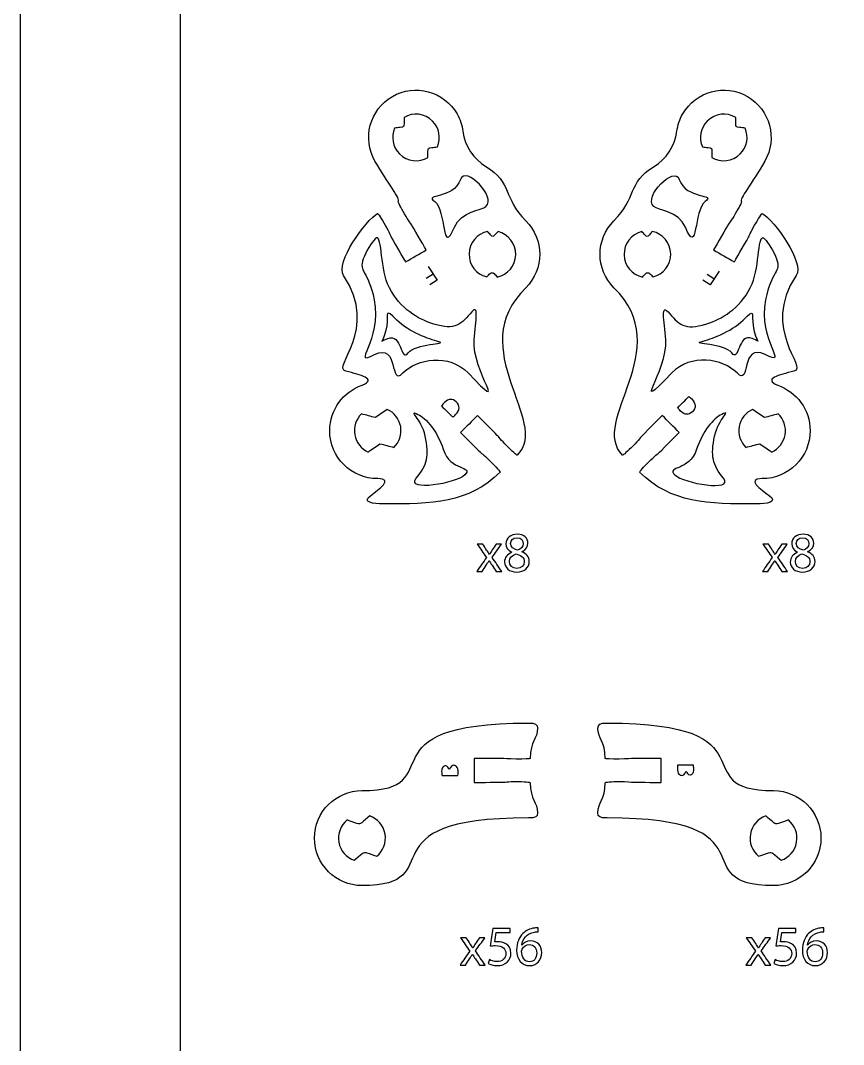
# Model space of a CAD drawing. Extents: x 0 to 1000, y 0 to 600.
# Drawn here: x 0 to 102.9, y 323.1 to 451.1 of the extents above; entities that cross this region are included whole.
import ezdxf

# ---------------------------------------------------------------- set-up
doc = ezdxf.new("R2010")
doc.units = 0
doc.header["$MEASUREMENT"] = 0
doc.layers.add('DEFAULT', color=7, linetype='CONTINUOUS')

msp = doc.modelspace()

# ---------------------------------------------------------------- linework, layer by layer
at = {"layer": 'DEFAULT', "color": 250}
msp.add_lwpolyline([(1000.05, 0.05), (0.05, 0.05), (0.05, 600.05), (1000.05, 600.05)], close=True, dxfattribs=at)
for points in [[(166.14, 570.05), (186.14, 570.05), (186.14, 134.45), (20.05, 134.45), (20.05, 570.05), (40.56, 570.05)], [(51, 420.32), (52.11, 418.63), (51.2, 418.03)], [(51.62, 419.37), (50.76, 418.81)], [(87.36, 419.72), (86.25, 418.03), (85.34, 418.63)], [(86.73, 418.78), (85.88, 419.34)]]:
    msp.add_lwpolyline(points, dxfattribs=at)
at = {"layer": 'DEFAULT', "color": 1}
for points, knots in [([(42.75, 405.47), (40.4, 404.67), (38.7, 402.43), (38.7, 399.8), (38.7, 396.48), (41.38, 393.8), (44.7, 393.8), (46.74, 393.8), (44.9, 392.5), (43.79, 391.67), (42.67, 390.84), (44.14, 390.64), (45.42, 390.64), (51.41, 390.64), (56.08, 390.7), (60, 394.62), (60.04, 394.66), (59.52, 395.24), (58.84, 395.92), (58.16, 396.61), (57.65, 396.97), (57.53, 397.09), (56.91, 397.71), (55.05, 399.57), (55.05, 399.57), (55.76, 400.27), (56.47, 400.98), (57.17, 401.69), (57.17, 401.69), (59.03, 399.83), (59.65, 399.21), (59.77, 399.09), (60.13, 398.59), (60.82, 397.91), (61.5, 397.22), (62.09, 396.7), (62.13, 396.74), (66.37, 400.98), (55.33, 409.96), (63.21, 417.67), (65.52, 419.97), (65.52, 423.73), (63.21, 426.03), (60.35, 428.89), (61.53, 430.81), (58.21, 432.84), (56.69, 433.76), (55.6, 435.33), (55.35, 437.22), (55.25, 437.97), (55.01, 438.72), (54.61, 439.41), (52.98, 442.24), (49.35, 443.21), (46.53, 441.57), (43.7, 439.94), (42.73, 436.32), (44.36, 433.49), (45.94, 430.76), (47.64, 428.67), (47.27, 428.46), (47.23, 428.41), (47.58, 427.72), (48.06, 426.89), (48.54, 426.05), (48.93, 425.57), (49.02, 425.42), (49.46, 424.67), (50.77, 422.39), (50.77, 422.39), (49.91, 421.89), (49.04, 421.39), (48.17, 420.89), (48.17, 420.89), (46.86, 423.17), (46.42, 423.92), (46.33, 424.08), (46.12, 424.65), (45.64, 425.49), (45.15, 426.33), (44.72, 426.98), (44.67, 426.96), (43.23, 426.13), (39.32, 420.76), (40.44, 419.19), (44.97, 412.33), (38.86, 407.73), (40.72, 407.24), (42.58, 406.74), (44.66, 406.29), (42.75, 405.47)], [1, 1, 1, 1, 2, 2, 2, 3, 3, 3, 4, 4, 4, 5, 5, 5, 6, 6, 6, 7, 7, 7, 8, 8, 8, 9, 9, 9, 17.499424, 17.499424, 17.499424, 18.499424, 18.499424, 18.499424, 19.499424, 19.499424, 19.499424, 20.499424, 20.499424, 20.499424, 21.499424, 21.499424, 21.499424, 22.499424, 22.499424, 22.499424, 23.499424, 23.499424, 23.499424, 24.499424, 24.499424, 24.499424, 25.499424, 25.499424, 25.499424, 26.499424, 26.499424, 26.499424, 27.499424, 27.499424, 27.499424, 28.499424, 28.499424, 28.499424, 29.499424, 29.499424, 29.499424, 30.499424, 30.499424, 30.499424, 31.499424, 31.499424, 31.499424, 40.007032, 40.007032, 40.007032, 41.007032, 41.007032, 41.007032, 42.007032, 42.007032, 42.007032, 43.007032, 43.007032, 43.007032, 44.007032, 44.007032, 44.007032, 45.007032, 45.007032, 45.007032, 46.007032, 46.007032, 46.007032, 46.007032]), ([(96.72, 407.24), (98.59, 407.73), (92.47, 412.33), (97, 419.19), (98.12, 420.76), (94.21, 426.13), (92.77, 426.96), (92.72, 426.98), (92.29, 426.33), (91.81, 425.49), (91.33, 424.65), (91.11, 424.08), (91.02, 423.92), (90.58, 423.17), (89.27, 420.89), (89.27, 420.89), (88.4, 421.39), (87.54, 421.89), (86.67, 422.39), (86.67, 422.39), (87.98, 424.67), (88.42, 425.42), (88.51, 425.57), (88.9, 426.05), (89.39, 426.89), (89.87, 427.72), (90.21, 428.41), (90.17, 428.46), (89.81, 428.67), (91.51, 430.76), (93.08, 433.49), (94.71, 436.32), (93.74, 439.94), (90.91, 441.57), (88.09, 443.21), (84.46, 442.24), (82.83, 439.41), (82.43, 438.72), (82.19, 437.97), (82.09, 437.22), (81.84, 435.33), (80.75, 433.76), (79.24, 432.84), (75.91, 430.81), (77.09, 428.89), (74.23, 426.03), (71.92, 423.73), (71.92, 419.97), (74.23, 417.67), (82.11, 409.96), (71.07, 400.98), (75.31, 396.74), (75.36, 396.7), (75.94, 397.22), (76.62, 397.91), (77.31, 398.59), (77.67, 399.09), (77.79, 399.21), (78.41, 399.83), (80.27, 401.69), (80.27, 401.69), (80.97, 400.98), (81.68, 400.27), (82.39, 399.57), (82.39, 399.57), (80.53, 397.71), (79.91, 397.09), (79.79, 396.97), (79.29, 396.61), (78.6, 395.92), (77.92, 395.24), (77.4, 394.66), (77.44, 394.62), (81.36, 390.7), (86.03, 390.64), (92.02, 390.64), (93.3, 390.64), (94.77, 390.84), (93.65, 391.67), (92.54, 392.5), (90.7, 393.8), (92.74, 393.8), (96.06, 393.8), (98.75, 396.48), (98.75, 399.8), (98.75, 402.43), (97.04, 404.67), (94.69, 405.47), (92.78, 406.29), (94.86, 406.74), (96.72, 407.24)], [1, 1, 1, 1, 2, 2, 2, 3, 3, 3, 4, 4, 4, 5, 5, 5, 6, 6, 6, 14.507608, 14.507608, 14.507608, 15.507608, 15.507608, 15.507608, 16.507608, 16.507608, 16.507608, 17.507608, 17.507608, 17.507608, 18.507608, 18.507608, 18.507608, 19.507608, 19.507608, 19.507608, 20.507608, 20.507608, 20.507608, 21.507608, 21.507608, 21.507608, 22.507608, 22.507608, 22.507608, 23.507608, 23.507608, 23.507608, 24.507608, 24.507608, 24.507608, 25.507608, 25.507608, 25.507608, 26.507608, 26.507608, 26.507608, 27.507608, 27.507608, 27.507608, 28.507608, 28.507608, 28.507608, 37.007032, 37.007032, 37.007032, 38.007032, 38.007032, 38.007032, 39.007032, 39.007032, 39.007032, 40.007032, 40.007032, 40.007032, 41.007032, 41.007032, 41.007032, 42.007032, 42.007032, 42.007032, 43.007032, 43.007032, 43.007032, 44.007032, 44.007032, 44.007032, 45.007032, 45.007032, 45.007032, 46.007032, 46.007032, 46.007032, 46.007032]), ([(52.16, 435.28), (51.92, 435.25), (51.69, 435.22), (51.45, 435.19), (50.98, 435.13), (50.98, 435.13), (50.98, 434.7), (50.98, 434.45), (50.98, 434.2), (50.98, 433.95), (49.87, 433.28), (48.39, 433.42), (47.42, 434.39), (46.55, 435.27), (46.35, 436.55), (46.81, 437.62), (47.05, 437.65), (47.28, 437.68), (47.52, 437.71), (47.99, 437.77), (47.99, 437.77), (47.99, 438.2), (47.99, 438.45), (47.99, 438.7), (47.99, 438.95), (49.11, 439.63), (50.58, 439.48), (51.55, 438.51), (52.42, 437.64), (52.62, 436.35), (52.16, 435.28)], [0, 0, 0, 0, 2.015564, 2.015564, 2.015564, 3.015564, 3.015564, 3.015564, 5.125564, 5.125564, 5.125564, 6.125564, 6.125564, 6.125564, 7.125564, 7.125564, 7.125564, 9.143707, 9.143707, 9.143707, 10.143707, 10.143707, 10.143707, 12.283707, 12.283707, 12.283707, 13.283707, 13.283707, 13.283707, 14.283707, 14.283707, 14.283707, 14.283707]), ([(85.89, 438.51), (86.86, 439.48), (88.33, 439.63), (89.46, 438.95), (89.46, 438.7), (89.46, 438.45), (89.46, 438.2), (89.46, 437.77), (89.46, 437.77), (89.92, 437.71), (90.16, 437.68), (90.39, 437.65), (90.63, 437.62), (91.09, 436.55), (90.89, 435.27), (90.02, 434.39), (89.05, 433.42), (87.57, 433.28), (86.46, 433.95), (86.46, 434.2), (86.46, 434.45), (86.46, 434.7), (86.46, 435.13), (86.46, 435.13), (85.99, 435.19), (85.75, 435.22), (85.52, 435.25), (85.28, 435.28), (84.82, 436.35), (85.02, 437.64), (85.89, 438.51)], [1, 1, 1, 1, 2, 2, 2, 4.14, 4.14, 4.14, 5.14, 5.14, 5.14, 7.158143, 7.158143, 7.158143, 8.158143, 8.158143, 8.158143, 9.158143, 9.158143, 9.158143, 11.268143, 11.268143, 11.268143, 12.268143, 12.268143, 12.268143, 14.283707, 14.283707, 14.283707, 15.283707, 15.283707, 15.283707, 15.283707]), ([(59.65, 419), (59.51, 419.15), (59.38, 419.29), (59.25, 419.43), (59.11, 419.57), (58.89, 419.58), (58.76, 419.46), (58.61, 419.31), (58.47, 419.17), (58.32, 419.02), (57.03, 419.34), (56.09, 420.52), (56.12, 421.9), (56.14, 423.28), (57.12, 424.42), (58.42, 424.7), (58.54, 424.56), (58.67, 424.43), (58.79, 424.29), (59.08, 424.01), (59.08, 424.01), (59.34, 424.28), (59.47, 424.41), (59.61, 424.54), (59.74, 424.68), (61.03, 424.35), (61.98, 423.18), (61.95, 421.8), (61.93, 420.42), (60.94, 419.28), (59.65, 419)], [1, 1, 1, 1, 2.669731, 2.669731, 2.669731, 3.669731, 3.669731, 3.669731, 5.416299, 5.416299, 5.416299, 6.416299, 6.416299, 6.416299, 7.416299, 7.416299, 7.416299, 8.987095, 8.987095, 8.987095, 9.987095, 9.987095, 9.987095, 11.592243, 11.592243, 11.592243, 12.592243, 12.592243, 12.592243, 13.592243, 13.592243, 13.592243, 13.592243]), ([(75.49, 421.8), (75.47, 423.18), (76.41, 424.35), (77.7, 424.68), (77.84, 424.54), (77.97, 424.41), (78.1, 424.28), (78.37, 424.01), (78.37, 424.01), (78.65, 424.29), (78.77, 424.43), (78.9, 424.56), (79.02, 424.7), (80.32, 424.42), (81.3, 423.28), (81.32, 421.9), (81.35, 420.52), (80.41, 419.34), (79.12, 419.02), (78.97, 419.17), (78.83, 419.31), (78.68, 419.46), (78.55, 419.58), (78.33, 419.57), (78.2, 419.43), (78.06, 419.29), (77.93, 419.15), (77.79, 419), (76.5, 419.28), (75.51, 420.42), (75.49, 421.8)], [1, 1, 1, 1, 2, 2, 2, 3.605148, 3.605148, 3.605148, 4.605148, 4.605148, 4.605148, 6.175944, 6.175944, 6.175944, 7.175944, 7.175944, 7.175944, 8.175944, 8.175944, 8.175944, 9.922512, 9.922512, 9.922512, 10.922512, 10.922512, 10.922512, 12.592243, 12.592243, 12.592243, 13.592243, 13.592243, 13.592243, 13.592243]), ([(46.73, 397.71), (46.15, 397.86), (45.56, 398.01), (44.98, 398.17), (44.49, 397.82), (44, 397.48), (43.51, 397.13), (42.66, 397.52), (42, 398.3), (41.83, 399.29), (41.66, 400.28), (42, 401.24), (42.68, 401.89), (43.26, 401.74), (43.83, 401.58), (44.41, 401.43), (44.9, 401.77), (45.4, 402.12), (45.89, 402.46), (46.74, 402.07), (47.4, 401.29), (47.57, 400.3), (47.74, 399.31), (47.4, 398.36), (46.73, 397.71)], [0, 0, 0, 0, 5.117861, 5.117861, 5.117861, 10.214311, 10.214311, 10.214311, 11.214311, 11.214311, 11.214311, 12.214311, 12.214311, 12.214311, 17.298649, 17.298649, 17.298649, 22.411476, 22.411476, 22.411476, 23.411476, 23.411476, 23.411476, 24.411476, 24.411476, 24.411476, 24.411476]), ([(89.87, 400.3), (90.05, 401.29), (90.7, 402.07), (91.55, 402.46), (92.04, 402.12), (92.54, 401.77), (93.03, 401.43), (93.61, 401.58), (94.18, 401.74), (94.76, 401.89), (95.44, 401.24), (95.79, 400.28), (95.61, 399.29), (95.44, 398.3), (94.78, 397.52), (93.93, 397.13), (93.44, 397.48), (92.95, 397.82), (92.46, 398.17), (91.88, 398.01), (91.29, 397.86), (90.71, 397.71), (90.05, 398.36), (89.7, 399.31), (89.87, 400.3)], [1, 1, 1, 1, 2, 2, 2, 7.112827, 7.112827, 7.112827, 12.197166, 12.197166, 12.197166, 13.197166, 13.197166, 13.197166, 14.197166, 14.197166, 14.197166, 19.293615, 19.293615, 19.293615, 24.411476, 24.411476, 24.411476, 25.411476, 25.411476, 25.411476, 25.411476]), ([(63.77, 355.79), (63.75, 355.85), (62.97, 355.93), (62.02, 355.94), (61.05, 355.93), (60.44, 355.84), (60.26, 355.84), (59.39, 355.84), (56.76, 355.83), (56.76, 355.83), (56.76, 356.83), (56.76, 357.83), (56.76, 358.83), (57.93, 358.83), (59.1, 358.83), (60.26, 358.83), (60.44, 358.83), (61.04, 358.74), (62.02, 358.74), (62.98, 358.74), (63.76, 358.78), (63.76, 358.83), (63.76, 361.05), (64.67, 361.21), (64.67, 362.6), (64.67, 363.12), (64.44, 363.24), (63.52, 363.24), (42.25, 363.24), (54.15, 354.8), (42.73, 354.8), (39.46, 354.8), (36.79, 352.13), (36.8, 348.86), (36.8, 345.59), (39.46, 342.92), (42.73, 342.93), (54.16, 342.93), (42.25, 351.38), (63.53, 351.38), (64.45, 351.38), (64.67, 351.5), (64.67, 352.02), (64.67, 353.42), (63.77, 353.58), (63.77, 355.79)], [1, 1, 1, 1, 2, 2, 2, 3, 3, 3, 4, 4, 4, 12.51, 12.51, 12.51, 22.43, 22.43, 22.43, 23.43, 23.43, 23.43, 24.43, 24.43, 24.43, 25.43, 25.43, 25.43, 26.43, 26.43, 26.43, 27.43, 27.43, 27.43, 28.43, 28.43, 28.43, 29.43, 29.43, 29.43, 30.43, 30.43, 30.43, 31.43, 31.43, 31.43, 32.43, 32.43, 32.43, 32.43]), ([(72.22, 352.02), (72.22, 351.5), (72.45, 351.38), (73.37, 351.38), (94.64, 351.38), (82.74, 342.93), (94.16, 342.93), (97.44, 342.92), (100.1, 345.59), (100.1, 348.86), (100.1, 352.13), (97.44, 354.8), (94.17, 354.8), (82.74, 354.8), (94.65, 363.24), (73.37, 363.24), (72.45, 363.24), (72.23, 363.12), (72.23, 362.6), (72.23, 361.21), (73.13, 361.05), (73.13, 358.83), (73.13, 358.78), (73.91, 358.74), (74.88, 358.74), (75.85, 358.74), (76.46, 358.83), (76.63, 358.83), (77.8, 358.83), (78.97, 358.83), (80.13, 358.83), (80.13, 357.83), (80.13, 356.83), (80.13, 355.83), (80.13, 355.83), (77.51, 355.84), (76.63, 355.84), (76.46, 355.84), (75.85, 355.93), (74.88, 355.94), (73.92, 355.93), (73.14, 355.85), (73.13, 355.79), (73.13, 353.58), (72.22, 353.42), (72.22, 352.02)], [1, 1, 1, 1, 2, 2, 2, 3, 3, 3, 4, 4, 4, 5, 5, 5, 6, 6, 6, 7, 7, 7, 8, 8, 8, 9, 9, 9, 10, 10, 10, 19.92, 19.92, 19.92, 28.43, 28.43, 28.43, 29.43, 29.43, 29.43, 30.43, 30.43, 30.43, 31.43, 31.43, 31.43, 32.43, 32.43, 32.43, 32.43]), ([(44.58, 346.59), (44.31, 346.69), (43.6, 346.95), (43.36, 347.04), (43.16, 347.11), (42.93, 347.07), (42.76, 346.93), (42.57, 346.77), (41.98, 346.28), (41.76, 346.09), (40.79, 346.43), (40.03, 347.27), (39.84, 348.35), (39.65, 349.43), (40.08, 350.48), (40.87, 351.13), (41.14, 351.03), (41.86, 350.78), (42.1, 350.69), (42.3, 350.61), (42.53, 350.65), (42.7, 350.79), (42.89, 350.96), (43.47, 351.44), (43.7, 351.63), (44.67, 351.29), (45.43, 350.45), (45.62, 349.37), (45.81, 348.29), (45.38, 347.24), (44.58, 346.59)], [1, 1, 1, 1, 2, 2, 2, 3, 3, 3, 4, 4, 4, 5, 5, 5, 6, 6, 6, 7, 7, 7, 8, 8, 8, 9, 9, 9, 10, 10, 10, 11, 11, 11, 11]), ([(91.28, 349.37), (91.47, 350.45), (92.23, 351.29), (93.2, 351.63), (93.42, 351.44), (94, 350.96), (94.2, 350.79), (94.36, 350.65), (94.59, 350.61), (94.8, 350.69), (95.04, 350.78), (95.76, 351.03), (96.03, 351.13), (96.82, 350.48), (97.25, 349.43), (97.06, 348.35), (96.87, 347.27), (96.1, 346.43), (95.13, 346.09), (94.91, 346.28), (94.33, 346.77), (94.13, 346.93), (93.97, 347.07), (93.74, 347.11), (93.54, 347.04), (93.3, 346.95), (92.59, 346.69), (92.31, 346.59), (91.51, 347.24), (91.08, 348.29), (91.28, 349.37)], [1, 1, 1, 1, 2, 2, 2, 3, 3, 3, 4, 4, 4, 5, 5, 5, 6, 6, 6, 7, 7, 7, 8, 8, 8, 9, 9, 9, 10, 10, 10, 11, 11, 11, 11])]:
    msp.add_open_spline(points, degree=3, knots=knots, dxfattribs=at)
at = {"layer": 'DEFAULT', "color": 3}
for points, knots in [([(55.05, 431.21), (55.64, 432.95), (59.58, 429.1), (58.23, 427.81), (57.7, 427.29), (55.16, 427.31), (54.29, 425.24), (52.68, 421.42), (53.29, 427.39), (51.82, 428.43), (50.35, 429.47), (54.18, 428.64), (55.05, 431.21)], [0, 0, 0, 0, 1, 1, 1, 2, 2, 2, 3, 3, 3, 4, 4, 4, 4]), ([(82.39, 431.21), (81.8, 432.95), (77.86, 429.1), (79.21, 427.81), (79.74, 427.29), (82.28, 427.3), (83.15, 425.23), (84.76, 421.42), (84.15, 427.39), (85.62, 428.43), (87.09, 429.47), (83.26, 428.64), (82.39, 431.21)], [0, 0, 0, 0, 1, 1, 1, 2, 2, 2, 3, 3, 3, 4, 4, 4, 4]), ([(45.82, 412.91), (46.03, 414.5), (45.49, 415.18), (47.07, 413.63), (48.65, 412.08), (51.1, 411.25), (52.32, 410.92), (53.54, 410.58), (49.42, 410.75), (48.49, 409.51), (47.57, 408.26), (47.72, 412.08), (45.95, 411.33), (44.58, 410.75), (45.53, 410.71), (45.82, 412.91)], [0, 0, 0, 0, 1, 1, 1, 2, 2, 2, 3, 3, 3, 4, 4, 4, 5, 5, 5, 5]), ([(91.62, 412.91), (91.41, 414.5), (91.95, 415.18), (90.37, 413.63), (88.8, 412.08), (86.34, 411.25), (85.12, 410.92), (83.9, 410.58), (88.02, 410.75), (88.95, 409.51), (89.87, 408.26), (89.72, 412.08), (91.49, 411.33), (92.86, 410.75), (91.91, 410.71), (91.62, 412.91)], [0, 0, 0, 0, 1, 1, 1, 2, 2, 2, 3, 3, 3, 4, 4, 4, 5, 5, 5, 5]), ([(50.63, 399.13), (51.16, 396.66), (50.89, 395.54), (49.52, 393.84), (48.15, 392.14), (54.52, 393.19), (55.6, 394.27), (56.73, 395.42), (53.77, 394.69), (52.88, 397.47), (52.15, 399.74), (50.79, 401.33), (49.73, 401.84), (48.4, 402.48), (50.17, 401.29), (50.63, 399.13)], [0, 0, 0, 0, 1, 1, 1, 2, 2, 2, 3, 3, 3, 4, 4, 4, 5, 5, 5, 5]), ([(86.81, 399.13), (86.28, 396.66), (86.55, 395.54), (87.92, 393.84), (89.29, 392.14), (82.92, 393.19), (81.85, 394.27), (80.71, 395.41), (83.67, 394.69), (84.56, 397.47), (85.29, 399.73), (86.65, 401.33), (87.72, 401.84), (89.04, 402.48), (87.27, 401.29), (86.81, 399.13)], [0, 0, 0, 0, 1, 1, 1, 2, 2, 2, 3, 3, 3, 4, 4, 4, 5, 5, 5, 5])]:
    msp.add_open_spline(points, degree=3, knots=knots, dxfattribs=at)
at = {"layer": 'DEFAULT', "color": 5}
for points in [[(45.94, 418.16), (47.09, 415.39), (49.45, 413.91), (51.22, 413.29), (54.06, 412.29), (55, 412.87), (56.24, 414.42), (57.49, 415.98), (56.91, 413.53), (56.74, 411.15), (56.45, 407.18), (61.41, 401.38), (55.99, 407.02), (53.64, 409.47), (49.58, 408.82), (47.84, 407.01), (46.09, 405.21), (47.44, 410.9), (44.31, 409.3), (41.18, 407.7), (45.3, 411.05), (44.26, 416.17), (43.51, 419.82), (42.28, 419.62), (42.89, 421.27), (43.23, 422.21), (43.92, 423.32), (44.38, 423.79), (45.25, 424.7), (44.99, 420.45), (45.94, 418.16)], [(91.5, 418.16), (90.35, 415.39), (87.99, 413.91), (86.22, 413.29), (83.39, 412.29), (82.45, 412.87), (81.2, 414.42), (79.96, 415.98), (80.53, 413.53), (80.7, 411.15), (80.99, 407.18), (76.04, 401.38), (81.45, 407.01), (83.8, 409.47), (87.86, 408.82), (89.61, 407.01), (91.35, 405.21), (90, 410.9), (93.13, 409.3), (96.27, 407.7), (92.14, 411.05), (93.18, 416.17), (93.93, 419.82), (95.16, 419.62), (94.55, 421.27), (94.21, 422.21), (93.52, 423.32), (93.06, 423.79), (92.19, 424.7), (92.46, 420.45), (91.5, 418.16)]]:
    msp.add_open_spline(points, degree=3, knots=[1, 1, 1, 1, 2, 2, 2, 3, 3, 3, 4, 4, 4, 5, 5, 5, 6, 6, 6, 7, 7, 7, 8, 8, 8, 9, 9, 9, 10, 10, 10, 11, 11, 11, 11], dxfattribs=at)
at = {"layer": 'DEFAULT', "color": 250}
for points, knots in [([(52.68, 402.89), (52.78, 403.02), (52.9, 403.16), (53.04, 403.31), (53.31, 403.58), (53.56, 403.7), (53.8, 403.71), (54.04, 403.72), (54.28, 403.63), (54.51, 403.4), (54.75, 403.17), (54.87, 402.9), (54.86, 402.64), (54.86, 402.37), (54.72, 402.08), (54.44, 401.8), (54.31, 401.67), (54.19, 401.57), (54.09, 401.48), (53.62, 401.95), (53.15, 402.42), (52.68, 402.89)], [0, 0, 0, 0, 1, 1, 1, 2, 2, 2, 3, 3, 3, 4, 4, 4, 5, 5, 5, 6, 6, 6, 11.634227, 11.634227, 11.634227, 11.634227]), ([(82.2, 402.67), (82.29, 402.54), (82.41, 402.39), (82.56, 402.25), (82.82, 401.98), (83.07, 401.85), (83.31, 401.85), (83.56, 401.84), (83.8, 401.93), (84.03, 402.16), (84.26, 402.39), (84.38, 402.65), (84.38, 402.92), (84.38, 403.19), (84.23, 403.48), (83.95, 403.76), (83.82, 403.89), (83.71, 403.99), (83.6, 404.07), (83.13, 403.61), (82.66, 403.14), (82.2, 402.67)], [0, 0, 0, 0, 1, 1, 1, 2, 2, 2, 3, 3, 3, 4, 4, 4, 5, 5, 5, 6, 6, 6, 11.634227, 11.634227, 11.634227, 11.634227]), ([(60.55, 383.36), (60.55, 383.94), (60.89, 384.35), (61.46, 384.59), (61.46, 384.6), (61.45, 384.61), (61.45, 384.61), (60.94, 384.85), (60.73, 385.25), (60.73, 385.64), (60.73, 386.37), (61.34, 386.86), (62.14, 386.86), (63.03, 386.86), (63.48, 386.31), (63.48, 385.74), (63.48, 385.35), (63.29, 384.93), (62.72, 384.66), (62.72, 384.66), (62.72, 384.65), (62.72, 384.64), (63.29, 384.42), (63.65, 384.01), (63.65, 383.46), (63.65, 382.66), (62.96, 382.12), (62.09, 382.12), (61.13, 382.12), (60.55, 382.69), (60.55, 383.36)], [1, 1, 1, 1, 2, 2, 2, 2.063246, 2.063246, 2.063246, 3.063246, 3.063246, 3.063246, 4.063246, 4.063246, 4.063246, 5.063246, 5.063246, 5.063246, 6.063246, 6.063246, 6.063246, 6.124246, 6.124246, 6.124246, 7.124246, 7.124246, 7.124246, 8.124246, 8.124246, 8.124246, 9.124246, 9.124246, 9.124246, 9.124246]), ([(96.26, 383.36), (96.26, 383.94), (96.61, 384.35), (97.17, 384.59), (97.17, 384.6), (97.17, 384.61), (97.16, 384.61), (96.66, 384.85), (96.44, 385.25), (96.44, 385.64), (96.44, 386.37), (97.05, 386.86), (97.86, 386.86), (98.75, 386.86), (99.19, 386.31), (99.19, 385.74), (99.19, 385.35), (99, 384.93), (98.43, 384.66), (98.43, 384.66), (98.43, 384.65), (98.43, 384.64), (99.01, 384.42), (99.36, 384.01), (99.36, 383.46), (99.36, 382.66), (98.67, 382.12), (97.8, 382.12), (96.84, 382.12), (96.26, 382.69), (96.26, 383.36)], [1, 1, 1, 1, 2, 2, 2, 2.063246, 2.063246, 2.063246, 3.063246, 3.063246, 3.063246, 4.063246, 4.063246, 4.063246, 5.063246, 5.063246, 5.063246, 6.063246, 6.063246, 6.063246, 6.124246, 6.124246, 6.124246, 7.124246, 7.124246, 7.124246, 8.124246, 8.124246, 8.124246, 9.124246, 9.124246, 9.124246, 9.124246]), ([(57.83, 385.62), (57.99, 385.37), (58.15, 385.13), (58.31, 384.88), (58.44, 384.69), (58.55, 384.51), (58.66, 384.32), (58.67, 384.32), (58.67, 384.32), (58.68, 384.32), (58.79, 384.53), (58.91, 384.7), (59.02, 384.89), (59.18, 385.13), (59.34, 385.37), (59.5, 385.62), (59.72, 385.62), (59.95, 385.62), (60.17, 385.62), (59.78, 385.06), (59.39, 384.51), (59, 383.96), (59.4, 383.38), (59.8, 382.79), (60.2, 382.2), (59.97, 382.2), (59.73, 382.2), (59.5, 382.2), (59.33, 382.46), (59.16, 382.71), (59, 382.97), (58.86, 383.17), (58.75, 383.36), (58.63, 383.56), (58.63, 383.56), (58.62, 383.56), (58.62, 383.56), (58.5, 383.36), (58.38, 383.17), (58.26, 382.97), (58.09, 382.71), (57.93, 382.46), (57.76, 382.2), (57.53, 382.2), (57.31, 382.2), (57.08, 382.2), (57.48, 382.78), (57.89, 383.36), (58.29, 383.94), (57.91, 384.5), (57.52, 385.06), (57.13, 385.62), (57.36, 385.62), (57.6, 385.62), (57.83, 385.62)], [0, 0, 0, 0, 2.496157, 2.496157, 2.496157, 3.496157, 3.496157, 3.496157, 3.556157, 3.556157, 3.556157, 4.556157, 4.556157, 4.556157, 7.025432, 7.025432, 7.025432, 8.926432, 8.926432, 8.926432, 14.654291, 14.654291, 14.654291, 20.701604, 20.701604, 20.701604, 22.701604, 22.701604, 22.701604, 25.304134, 25.304134, 25.304134, 26.304134, 26.304134, 26.304134, 26.344134, 26.344134, 26.344134, 27.344134, 27.344134, 27.344134, 29.935806, 29.935806, 29.935806, 31.876806, 31.876806, 31.876806, 37.897932, 37.897932, 37.897932, 43.662954, 43.662954, 43.662954, 45.622954, 45.622954, 45.622954, 45.622954]), ([(61.31, 385.69), (61.31, 385.23), (61.66, 384.98), (62.19, 384.84), (62.58, 384.97), (62.88, 385.26), (62.88, 385.67), (62.88, 386.04), (62.67, 386.42), (62.11, 386.42), (61.59, 386.42), (61.31, 386.08), (61.31, 385.69)], [1, 1, 1, 1, 2, 2, 2, 3, 3, 3, 4, 4, 4, 5, 5, 5, 5]), ([(93.54, 385.62), (93.7, 385.37), (93.86, 385.13), (94.02, 384.88), (94.15, 384.69), (94.26, 384.51), (94.37, 384.32), (94.38, 384.32), (94.38, 384.32), (94.39, 384.32), (94.5, 384.53), (94.62, 384.7), (94.73, 384.89), (94.89, 385.13), (95.05, 385.37), (95.21, 385.62), (95.43, 385.62), (95.66, 385.62), (95.88, 385.62), (95.49, 385.06), (95.1, 384.51), (94.72, 383.96), (95.12, 383.38), (95.52, 382.79), (95.92, 382.2), (95.68, 382.2), (95.45, 382.2), (95.21, 382.2), (95.04, 382.46), (94.88, 382.71), (94.71, 382.97), (94.58, 383.17), (94.46, 383.36), (94.34, 383.56), (94.34, 383.56), (94.33, 383.56), (94.33, 383.56), (94.21, 383.36), (94.1, 383.17), (93.97, 382.97), (93.8, 382.71), (93.64, 382.46), (93.47, 382.2), (93.25, 382.2), (93.02, 382.2), (92.79, 382.2), (93.19, 382.78), (93.6, 383.36), (94, 383.94), (93.62, 384.5), (93.23, 385.06), (92.85, 385.62), (93.08, 385.62), (93.31, 385.62), (93.54, 385.62)], [0, 0, 0, 0, 2.496157, 2.496157, 2.496157, 3.496157, 3.496157, 3.496157, 3.556157, 3.556157, 3.556157, 4.556157, 4.556157, 4.556157, 7.025983, 7.025983, 7.025983, 8.925983, 8.925983, 8.925983, 14.653842, 14.653842, 14.653842, 20.70228, 20.70228, 20.70228, 22.70328, 22.70328, 22.70328, 25.30581, 25.30581, 25.30581, 26.30581, 26.30581, 26.30581, 26.34581, 26.34581, 26.34581, 27.34581, 27.34581, 27.34581, 29.937481, 29.937481, 29.937481, 31.878481, 31.878481, 31.878481, 37.899608, 37.899608, 37.899608, 43.66463, 43.66463, 43.66463, 45.62463, 45.62463, 45.62463, 45.62463]), ([(97.02, 385.69), (97.02, 385.23), (97.37, 384.98), (97.9, 384.84), (98.29, 384.97), (98.6, 385.26), (98.6, 385.67), (98.6, 386.04), (98.38, 386.42), (97.82, 386.42), (97.31, 386.42), (97.02, 386.08), (97.02, 385.69)], [1, 1, 1, 1, 2, 2, 2, 3, 3, 3, 4, 4, 4, 5, 5, 5, 5]), ([(63.02, 383.39), (63.02, 383.95), (62.63, 384.22), (62.01, 384.39), (61.47, 384.24), (61.18, 383.89), (61.18, 383.45), (61.16, 382.98), (61.52, 382.57), (62.1, 382.57), (62.66, 382.57), (63.02, 382.92), (63.02, 383.39)], [1, 1, 1, 1, 2, 2, 2, 3, 3, 3, 4, 4, 4, 5, 5, 5, 5]), ([(98.73, 383.39), (98.73, 383.95), (98.34, 384.22), (97.72, 384.39), (97.19, 384.24), (96.9, 383.89), (96.9, 383.45), (96.87, 382.98), (97.23, 382.57), (97.81, 382.57), (98.37, 382.57), (98.73, 382.92), (98.73, 383.39)], [1, 1, 1, 1, 2, 2, 2, 3, 3, 3, 4, 4, 4, 5, 5, 5, 5]), ([(52.74, 356.7), (52.71, 356.81), (52.69, 356.99), (52.69, 357.17), (52.69, 357.44), (52.74, 357.6), (52.84, 357.73), (52.92, 357.83), (53.04, 357.9), (53.2, 357.9), (53.39, 357.9), (53.56, 357.64), (53.64, 357.43), (53.64, 357.43), (53.85, 357.97), (54.15, 357.97), (54.33, 357.97), (54.46, 357.9), (54.56, 357.8), (54.69, 357.66), (54.75, 357.43), (54.75, 357.1), (54.75, 356.92), (54.74, 356.78), (54.72, 356.7), (54.06, 356.7), (53.4, 356.7), (52.74, 356.7)], [5.635, 5.635, 5.635, 5.635, 6.635, 6.635, 6.635, 7.635, 7.635, 7.635, 8.635, 8.635, 8.635, 9.635, 9.635, 9.635, 10.635, 10.635, 10.635, 11.635, 11.635, 11.635, 12.635, 12.635, 12.635, 13.635, 13.635, 13.635, 19.27, 19.27, 19.27, 19.27]), ([(84.16, 357.97), (84.18, 357.86), (84.2, 357.68), (84.2, 357.5), (84.2, 357.23), (84.16, 357.07), (84.06, 356.94), (83.98, 356.84), (83.86, 356.77), (83.7, 356.77), (83.5, 356.77), (83.33, 357.03), (83.25, 357.24), (83.25, 357.24), (83.04, 356.7), (82.74, 356.7), (82.57, 356.7), (82.44, 356.77), (82.34, 356.87), (82.21, 357.01), (82.15, 357.24), (82.15, 357.57), (82.15, 357.75), (82.16, 357.88), (82.17, 357.97), (82.83, 357.97), (83.5, 357.97), (84.16, 357.97)], [5.635, 5.635, 5.635, 5.635, 6.635, 6.635, 6.635, 7.635, 7.635, 7.635, 8.635, 8.635, 8.635, 9.635, 9.635, 9.635, 10.635, 10.635, 10.635, 11.635, 11.635, 11.635, 12.635, 12.635, 12.635, 13.635, 13.635, 13.635, 19.27, 19.27, 19.27, 19.27]), ([(61.26, 337.06), (60.68, 337.06), (60.09, 337.06), (59.51, 337.06), (59.45, 336.67), (59.39, 336.28), (59.33, 335.88), (59.44, 335.9), (59.54, 335.91), (59.71, 335.91), (60.06, 335.91), (60.41, 335.83), (60.7, 335.66), (61.06, 335.46), (61.35, 335.06), (61.35, 334.49), (61.35, 333.59), (60.64, 332.92), (59.64, 332.92), (59.14, 332.92), (58.72, 333.06), (58.5, 333.2), (58.55, 333.36), (58.61, 333.52), (58.66, 333.67), (58.85, 333.56), (59.22, 333.42), (59.64, 333.42), (60.22, 333.42), (60.72, 333.8), (60.72, 334.42), (60.72, 335.01), (60.32, 335.43), (59.4, 335.43), (59.14, 335.43), (58.94, 335.4), (58.77, 335.38), (58.87, 336.12), (58.97, 336.85), (59.07, 337.58), (59.8, 337.58), (60.53, 337.58), (61.26, 337.58), (61.26, 337.41), (61.26, 337.24), (61.26, 337.06)], [1.48, 1.48, 1.48, 1.48, 6.441, 6.441, 6.441, 9.819207, 9.819207, 9.819207, 10.819207, 10.819207, 10.819207, 11.819207, 11.819207, 11.819207, 12.819207, 12.819207, 12.819207, 13.819207, 13.819207, 13.819207, 14.819207, 14.819207, 14.819207, 16.229597, 16.229597, 16.229597, 17.229597, 17.229597, 17.229597, 18.229597, 18.229597, 18.229597, 19.229597, 19.229597, 19.229597, 20.229597, 20.229597, 20.229597, 26.527006, 26.527006, 26.527006, 32.748006, 32.748006, 32.748006, 34.228006, 34.228006, 34.228006, 34.228006]), ([(64.76, 337.15), (64.63, 337.15), (64.47, 337.15), (64.29, 337.12), (63.32, 336.96), (62.81, 336.24), (62.7, 335.49), (62.71, 335.49), (62.71, 335.49), (62.72, 335.49), (62.94, 335.78), (63.32, 336.02), (63.83, 336.02), (64.64, 336.02), (65.21, 335.43), (65.21, 334.54), (65.21, 333.7), (64.64, 332.92), (63.69, 332.92), (62.71, 332.92), (62.06, 333.68), (62.06, 334.87), (62.06, 335.78), (62.39, 336.49), (62.84, 336.94), (63.22, 337.32), (63.73, 337.55), (64.31, 337.62), (64.49, 337.65), (64.65, 337.65), (64.76, 337.65), (64.76, 337.49), (64.76, 337.32), (64.76, 337.15)], [1.441, 1.441, 1.441, 1.441, 2.441, 2.441, 2.441, 3.441, 3.441, 3.441, 3.501, 3.501, 3.501, 4.501, 4.501, 4.501, 5.501, 5.501, 5.501, 6.501, 6.501, 6.501, 7.501, 7.501, 7.501, 8.501, 8.501, 8.501, 9.501, 9.501, 9.501, 10.501, 10.501, 10.501, 11.942, 11.942, 11.942, 11.942]), ([(96.97, 337.06), (96.39, 337.06), (95.81, 337.06), (95.22, 337.06), (95.16, 336.67), (95.11, 336.28), (95.05, 335.88), (95.15, 335.9), (95.25, 335.91), (95.42, 335.91), (95.77, 335.91), (96.13, 335.83), (96.41, 335.66), (96.77, 335.46), (97.06, 335.06), (97.06, 334.49), (97.06, 333.59), (96.35, 332.92), (95.36, 332.92), (94.86, 332.92), (94.43, 333.06), (94.21, 333.2), (94.27, 333.36), (94.32, 333.52), (94.37, 333.67), (94.56, 333.56), (94.93, 333.42), (95.35, 333.42), (95.94, 333.42), (96.44, 333.8), (96.44, 334.42), (96.43, 335.01), (96.03, 335.43), (95.12, 335.43), (94.86, 335.43), (94.65, 335.4), (94.48, 335.38), (94.58, 336.12), (94.68, 336.85), (94.78, 337.58), (95.51, 337.58), (96.24, 337.58), (96.97, 337.58), (96.97, 337.41), (96.97, 337.24), (96.97, 337.06)], [1.48, 1.48, 1.48, 1.48, 6.441, 6.441, 6.441, 9.819207, 9.819207, 9.819207, 10.819207, 10.819207, 10.819207, 11.819207, 11.819207, 11.819207, 12.819207, 12.819207, 12.819207, 13.819207, 13.819207, 13.819207, 14.819207, 14.819207, 14.819207, 16.229597, 16.229597, 16.229597, 17.229597, 17.229597, 17.229597, 18.229597, 18.229597, 18.229597, 19.229597, 19.229597, 19.229597, 20.229597, 20.229597, 20.229597, 26.526872, 26.526872, 26.526872, 32.748872, 32.748872, 32.748872, 34.228872, 34.228872, 34.228872, 34.228872]), ([(100.47, 337.15), (100.35, 337.15), (100.18, 337.15), (100.01, 337.12), (99.03, 336.96), (98.52, 336.24), (98.41, 335.49), (98.42, 335.49), (98.43, 335.49), (98.43, 335.49), (98.65, 335.78), (99.03, 336.02), (99.54, 336.02), (100.35, 336.02), (100.92, 335.43), (100.92, 334.54), (100.92, 333.7), (100.35, 332.92), (99.4, 332.92), (98.42, 332.92), (97.78, 333.68), (97.78, 334.87), (97.78, 335.78), (98.1, 336.49), (98.55, 336.94), (98.93, 337.32), (99.44, 337.55), (100.02, 337.62), (100.2, 337.65), (100.36, 337.65), (100.47, 337.65), (100.47, 337.49), (100.47, 337.32), (100.47, 337.15)], [1.441, 1.441, 1.441, 1.441, 2.441, 2.441, 2.441, 3.441, 3.441, 3.441, 3.501, 3.501, 3.501, 4.501, 4.501, 4.501, 5.501, 5.501, 5.501, 6.501, 6.501, 6.501, 7.501, 7.501, 7.501, 8.501, 8.501, 8.501, 9.501, 9.501, 9.501, 10.501, 10.501, 10.501, 11.942, 11.942, 11.942, 11.942]), ([(55.74, 336.41), (55.91, 336.17), (56.07, 335.92), (56.23, 335.68), (56.36, 335.49), (56.46, 335.31), (56.58, 335.12), (56.58, 335.12), (56.59, 335.12), (56.6, 335.12), (56.71, 335.33), (56.82, 335.5), (56.94, 335.69), (57.1, 335.93), (57.26, 336.17), (57.42, 336.41), (57.64, 336.41), (57.86, 336.41), (58.09, 336.41), (57.7, 335.86), (57.31, 335.31), (56.92, 334.76), (57.32, 334.17), (57.72, 333.58), (58.12, 333), (57.89, 333), (57.65, 333), (57.42, 333), (57.25, 333.25), (57.08, 333.51), (56.91, 333.77), (56.78, 333.96), (56.67, 334.15), (56.55, 334.36), (56.54, 334.36), (56.54, 334.36), (56.53, 334.36), (56.42, 334.15), (56.3, 333.97), (56.17, 333.77), (56.01, 333.51), (55.84, 333.25), (55.68, 333), (55.45, 333), (55.22, 333), (54.99, 333), (55.4, 333.58), (55.8, 334.16), (56.21, 334.74), (55.82, 335.3), (55.44, 335.86), (55.05, 336.41), (55.28, 336.41), (55.51, 336.41), (55.74, 336.41)], [0, 0, 0, 0, 2.49699, 2.49699, 2.49699, 3.49699, 3.49699, 3.49699, 3.55699, 3.55699, 3.55699, 4.55699, 4.55699, 4.55699, 7.026817, 7.026817, 7.026817, 8.926817, 8.926817, 8.926817, 14.655492, 14.655492, 14.655492, 20.703931, 20.703931, 20.703931, 22.704931, 22.704931, 22.704931, 25.30746, 25.30746, 25.30746, 26.30746, 26.30746, 26.30746, 26.34746, 26.34746, 26.34746, 27.34746, 27.34746, 27.34746, 29.939132, 29.939132, 29.939132, 31.880132, 31.880132, 31.880132, 37.902079, 37.902079, 37.902079, 43.667101, 43.667101, 43.667101, 45.627101, 45.627101, 45.627101, 45.627101]), ([(64.58, 334.5), (64.58, 335.16), (64.21, 335.55), (63.64, 335.55), (63.26, 335.55), (62.92, 335.32), (62.75, 334.99), (62.71, 334.92), (62.68, 334.82), (62.68, 334.71), (62.69, 333.96), (63.04, 333.4), (63.69, 333.4), (64.22, 333.4), (64.58, 333.84), (64.58, 334.5)], [1, 1, 1, 1, 2, 2, 2, 3, 3, 3, 4, 4, 4, 5, 5, 5, 6, 6, 6, 6]), ([(91.45, 336.41), (91.62, 336.17), (91.78, 335.92), (91.94, 335.68), (92.07, 335.49), (92.17, 335.31), (92.29, 335.12), (92.29, 335.12), (92.3, 335.12), (92.31, 335.12), (92.42, 335.33), (92.53, 335.5), (92.65, 335.69), (92.81, 335.93), (92.97, 336.17), (93.13, 336.41), (93.35, 336.41), (93.57, 336.41), (93.8, 336.41), (93.41, 335.86), (93.02, 335.31), (92.63, 334.76), (93.03, 334.17), (93.43, 333.58), (93.83, 333), (93.6, 333), (93.36, 333), (93.13, 333), (92.96, 333.25), (92.79, 333.51), (92.63, 333.77), (92.49, 333.96), (92.38, 334.15), (92.26, 334.36), (92.25, 334.36), (92.25, 334.36), (92.25, 334.36), (92.13, 334.15), (92.01, 333.97), (91.89, 333.77), (91.72, 333.51), (91.56, 333.25), (91.39, 333), (91.16, 333), (90.93, 333), (90.71, 333), (91.11, 333.58), (91.52, 334.16), (91.92, 334.74), (91.53, 335.3), (91.15, 335.86), (90.76, 336.41), (90.99, 336.41), (91.22, 336.41), (91.45, 336.41)], [0, 0, 0, 0, 2.49699, 2.49699, 2.49699, 3.49699, 3.49699, 3.49699, 3.55699, 3.55699, 3.55699, 4.55699, 4.55699, 4.55699, 7.026266, 7.026266, 7.026266, 8.927266, 8.927266, 8.927266, 14.655941, 14.655941, 14.655941, 20.703255, 20.703255, 20.703255, 22.703255, 22.703255, 22.703255, 25.305785, 25.305785, 25.305785, 26.305785, 26.305785, 26.305785, 26.345785, 26.345785, 26.345785, 27.345785, 27.345785, 27.345785, 29.937456, 29.937456, 29.937456, 31.878456, 31.878456, 31.878456, 37.900403, 37.900403, 37.900403, 43.665425, 43.665425, 43.665425, 45.625425, 45.625425, 45.625425, 45.625425]), ([(100.3, 334.5), (100.3, 335.16), (99.92, 335.55), (99.35, 335.55), (98.98, 335.55), (98.63, 335.32), (98.46, 334.99), (98.42, 334.92), (98.39, 334.82), (98.39, 334.71), (98.4, 333.96), (98.75, 333.4), (99.4, 333.4), (99.94, 333.4), (100.3, 333.84), (100.3, 334.5)], [1, 1, 1, 1, 2, 2, 2, 3, 3, 3, 4, 4, 4, 5, 5, 5, 6, 6, 6, 6])]:
    msp.add_open_spline(points, degree=3, knots=knots, dxfattribs=at)

doc.saveas('drawing.dxf')
